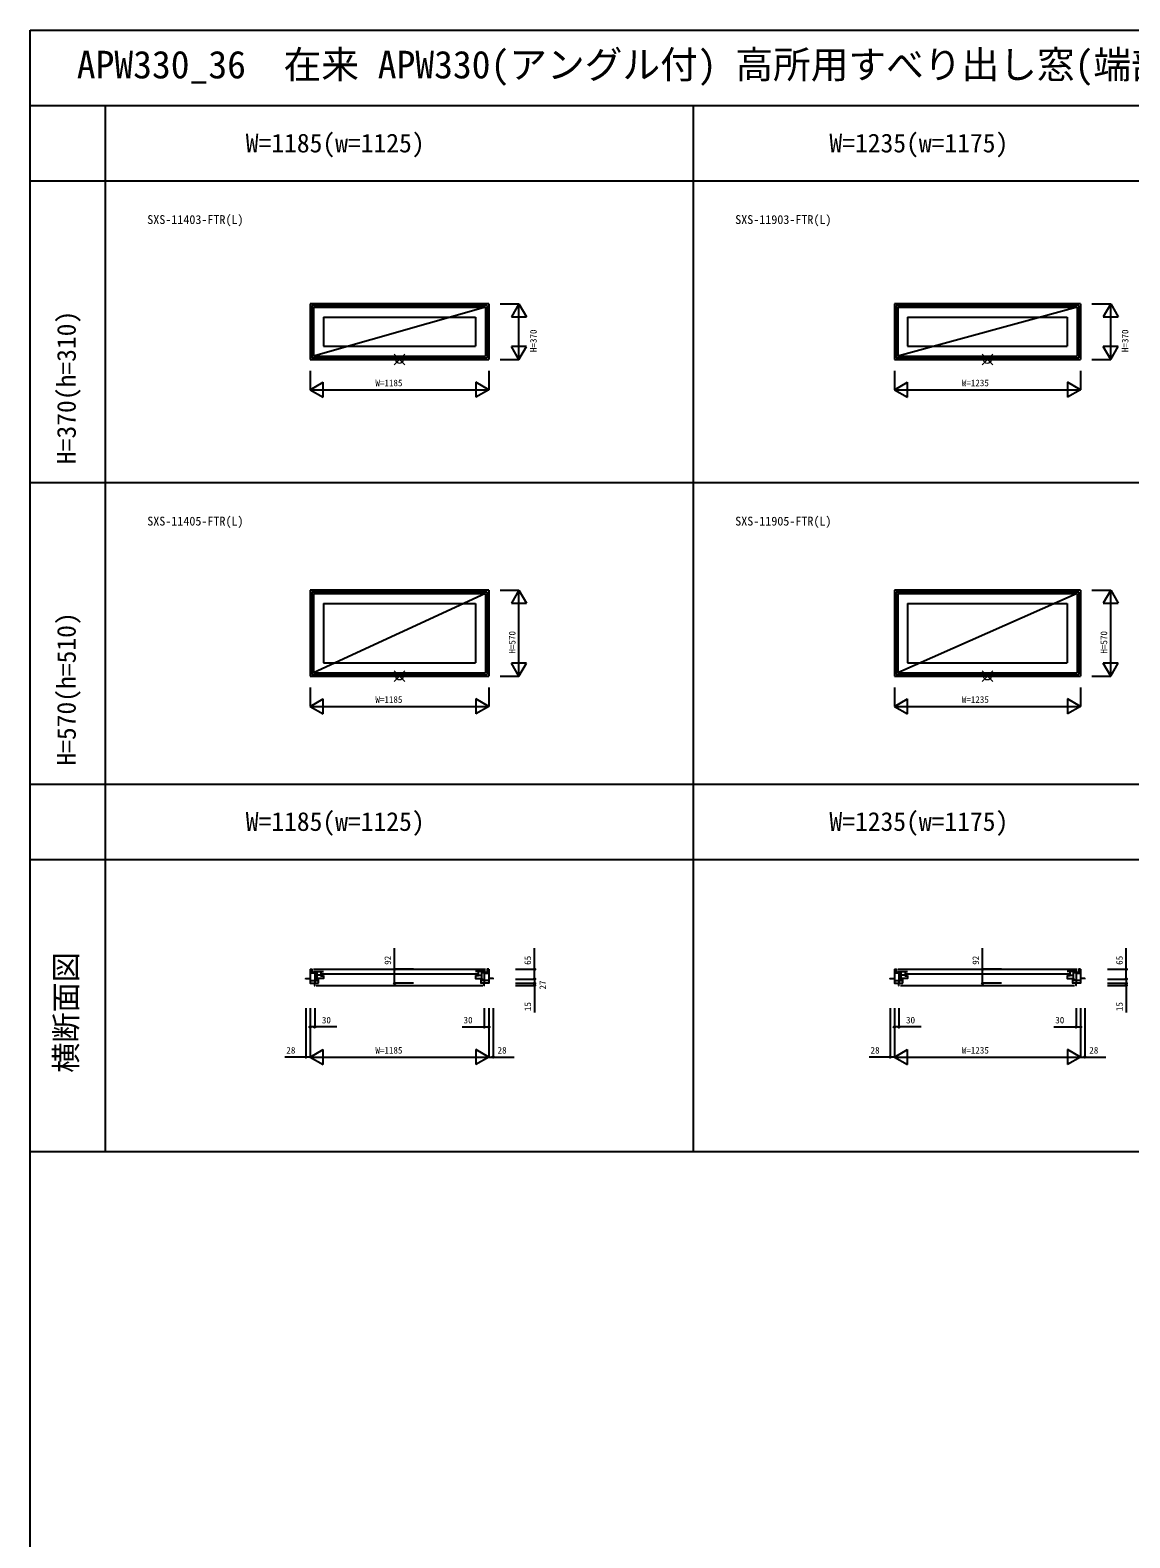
# Model space of a CAD drawing. Units: millimetres, scale not verified. Extents: x -13750 to 13750, y -10000 to 10000.
# Drawn here: x -13750 to -6456, y 0 to 10000 of the extents above; entities that cross this region are included whole.
import ezdxf
from ezdxf.enums import TextEntityAlignment as Align

# ---------------------------------------------------------------- set-up
doc = ezdxf.new("R2010")
doc.units = ezdxf.units.MM
doc.header["$LTSCALE"] = 50
for name, color, linetype in [('0-0_0', 3, 'Continuous'), ('0-1_YKK_A1', 4, 'Continuous'), ('0-2_YKK_B1', 4, 'Continuous'), ('0-4_YKK_F1', 7, 'Continuous'), ('0-6_YKK_N1', 2, 'Continuous')]:
    doc.layers.add(name, color=color, linetype=linetype)
doc.layers.add('0-5_YKK_IN', color=1, linetype='Continuous', lineweight=18)
doc.styles.add('ＭＳ ゴシック', font='')
doc.styles.get('ＭＳ ゴシック').set_extended_font_data('MS Gothic')

msp = doc.modelspace()

# ---------------------------------------------------------------- linework, layer by layer
at = {"layer": '0-1_YKK_A1'}
for p, q in [((-10707.8, 8185.5), (-11892.8, 8185.5)), ((-11892.8, 8185.5), (-11892.8, 7815.5)), ((-10719.8, 8173.5), (-11880.8, 8173.5)), ((-11880.8, 8173.5), (-11880.8, 7827.5)), ((-11870.8, 8163.5), (-10729.8, 8163.5)), ((-10729.8, 8163.5), (-11870.8, 7837.5)), ((-11870.8, 8163.5), (-11870.8, 7837.5)), ((-10729.8, 8163.5), (-10729.8, 7837.5)), ((-10719.8, 8173.5), (-10719.8, 7827.5)), ((-10707.8, 8185.5), (-10707.8, 7815.5)), ((-6782.8, 8185.5), (-8017.8, 8185.5)), ((-8017.8, 8185.5), (-8017.8, 7815.5)), ((-6794.8, 8173.5), (-8005.8, 8173.5)), ((-8005.8, 8173.5), (-8005.8, 7827.5)), ((-7995.8, 8163.5), (-6804.8, 8163.5)), ((-6804.8, 8163.5), (-7995.8, 7837.5)), ((-7995.8, 8163.5), (-7995.8, 7837.5)), ((-6804.8, 8163.5), (-6804.8, 7837.5)), ((-6794.8, 8173.5), (-6794.8, 7827.5)), ((-6782.8, 8185.5), (-6782.8, 7815.5)), ((-11804.8, 8097.5), (-10795.8, 8097.5)), ((-11804.8, 8097.5), (-11804.8, 7903.5)), ((-10795.8, 8097.5), (-10795.8, 7903.5)), ((-7929.8, 8097.5), (-6870.8, 8097.5)), ((-7929.8, 8097.5), (-7929.8, 7903.5)), ((-6870.8, 8097.5), (-6870.8, 7903.5)), ((-11804.8, 7903.5), (-10795.8, 7903.5)), ((-7929.8, 7903.5), (-6870.8, 7903.5)), ((-11892.8, 7815.5), (-10707.8, 7815.5)), ((-11880.8, 7827.5), (-10719.8, 7827.5)), ((-11870.8, 7837.5), (-10729.8, 7837.5)), ((-8017.8, 7815.5), (-6782.8, 7815.5)), ((-8005.8, 7827.5), (-6794.8, 7827.5)), ((-7995.8, 7837.5), (-6804.8, 7837.5)), ((-10707.8, 6285.5), (-11892.8, 6285.5)), ((-11892.8, 6285.5), (-11892.8, 5715.5)), ((-10719.8, 6273.5), (-11880.8, 6273.5)), ((-11880.8, 6273.5), (-11880.8, 5727.5)), ((-11870.8, 6263.5), (-10729.8, 6263.5)), ((-10729.8, 6263.5), (-11870.8, 5737.5)), ((-11870.8, 6263.5), (-11870.8, 5737.5)), ((-10729.8, 6263.5), (-10729.8, 5737.5)), ((-10719.8, 6273.5), (-10719.8, 5727.5)), ((-10707.8, 6285.5), (-10707.8, 5715.5)), ((-6782.8, 6285.5), (-8017.8, 6285.5)), ((-8017.8, 6285.5), (-8017.8, 5715.5)), ((-6794.8, 6273.5), (-8005.8, 6273.5)), ((-8005.8, 6273.5), (-8005.8, 5727.5)), ((-7995.8, 6263.5), (-6804.8, 6263.5)), ((-6804.8, 6263.5), (-7995.8, 5737.5)), ((-7995.8, 6263.5), (-7995.8, 5737.5)), ((-6804.8, 6263.5), (-6804.8, 5737.5)), ((-6794.8, 6273.5), (-6794.8, 5727.5)), ((-6782.8, 6285.5), (-6782.8, 5715.5)), ((-11804.8, 6197.5), (-10795.8, 6197.5)), ((-11804.8, 6197.5), (-11804.8, 5803.5)), ((-10795.8, 6197.5), (-10795.8, 5803.5)), ((-7929.8, 6197.5), (-6870.8, 6197.5)), ((-7929.8, 6197.5), (-7929.8, 5803.5)), ((-6870.8, 6197.5), (-6870.8, 5803.5)), ((-11804.8, 5803.5), (-10795.8, 5803.5)), ((-7929.8, 5803.5), (-6870.8, 5803.5)), ((-11892.8, 5715.5), (-10707.8, 5715.5)), ((-11880.8, 5727.5), (-10719.8, 5727.5)), ((-11870.8, 5737.5), (-10729.8, 5737.5)), ((-8017.8, 5715.5), (-6782.8, 5715.5)), ((-8005.8, 5727.5), (-6794.8, 5727.5)), ((-7995.8, 5737.5), (-6804.8, 5737.5))]:
    msp.add_line(p, q, dxfattribs=at)
at = {"layer": '0-2_YKK_B1'}
for p, q in [((-11862.8, 3745.75), (-11892.8, 3745.75)), ((-11870.8, 3771.25), (-10729.8, 3771.25)), ((-11870.8, 3757.75), (-11804.8, 3757.75)), ((-11862.8, 3745.75), (-11862.8, 3679.25)), ((-11821.8, 3731.55), (-11846.8, 3731.55)), ((-11817.8, 3740.75), (-10782.8, 3740.75)), ((-10729.8, 3757.75), (-10795.8, 3757.75)), ((-10778.8, 3731.55), (-10753.8, 3731.55)), ((-10737.8, 3745.75), (-10707.8, 3745.75)), ((-10737.8, 3745.75), (-10737.8, 3679.25)), ((-7987.8, 3745.75), (-8017.8, 3745.75)), ((-7995.8, 3771.25), (-6804.8, 3771.25)), ((-7995.8, 3757.75), (-7929.8, 3757.75)), ((-7987.8, 3745.75), (-7987.8, 3679.25)), ((-7946.8, 3731.55), (-7971.8, 3731.55)), ((-7942.8, 3740.75), (-6857.8, 3740.75)), ((-6804.8, 3757.75), (-6870.8, 3757.75)), ((-6853.8, 3731.55), (-6828.8, 3731.55)), ((-6812.8, 3745.75), (-6782.8, 3745.75)), ((-6812.8, 3745.75), (-6812.8, 3679.25)), ((-11892.8, 3697.65), (-11838.8, 3697.65)), ((-11852.8, 3664.25), (-10747.8, 3664.25)), ((-10707.8, 3697.65), (-10761.8, 3697.65)), ((-8017.8, 3697.65), (-7963.8, 3697.65)), ((-7977.8, 3664.25), (-6822.8, 3664.25)), ((-6782.8, 3697.65), (-6836.8, 3697.65))]:
    msp.add_line(p, q, dxfattribs=at)
for points in [[(-11920.8, 3706.25), (-11920.8, 3709.35), (-11892.8, 3709.35)], [(-11892.8, 3771.25), (-11892.8, 3679.25), (-11836.8, 3679.25)], [(-11892.8, 3771.25), (-11880.8, 3771.25), (-11879.46, 3745.75)], [(-11870.8, 3757.75), (-11870.8, 3748.75), (-11846.8, 3748.75)], [(-11846.6, 3705.75), (-11850.2, 3705.75), (-11850.2, 3697.65)], [(-11804.8, 3729.75), (-11804.8, 3709.75), (-11846.8, 3709.75), (-11846.8, 3757.75)], [(-11843.1, 3705.75), (-11838.8, 3705.75), (-11838.8, 3679.25)], [(-11821.8, 3757.75), (-11821.8, 3728.75), (-11804.8, 3728.75)], [(-10795.8, 3729.75), (-10795.8, 3709.75), (-10753.8, 3709.75), (-10753.8, 3757.75)], [(-10778.8, 3757.75), (-10778.8, 3728.75), (-10795.8, 3728.75)], [(-10707.8, 3771.25), (-10707.8, 3679.25), (-10763.8, 3679.25)], [(-10757.5, 3705.75), (-10761.8, 3705.75), (-10761.8, 3679.25)], [(-10754, 3705.75), (-10750.4, 3705.75), (-10750.4, 3697.65)], [(-10729.8, 3757.75), (-10729.8, 3748.75), (-10753.8, 3748.75)], [(-10707.8, 3771.25), (-10719.8, 3771.25), (-10721.14, 3745.75)], [(-10679.8, 3706.25), (-10679.8, 3709.35), (-10707.8, 3709.35)], [(-8045.8, 3706.25), (-8045.8, 3709.35), (-8017.8, 3709.35)], [(-8017.8, 3771.25), (-8017.8, 3679.25), (-7961.8, 3679.25)], [(-8017.8, 3771.25), (-8005.8, 3771.25), (-8004.46, 3745.75)], [(-7995.8, 3757.75), (-7995.8, 3748.75), (-7971.8, 3748.75)], [(-7971.6, 3705.75), (-7975.2, 3705.75), (-7975.2, 3697.65)], [(-7929.8, 3729.75), (-7929.8, 3709.75), (-7971.8, 3709.75), (-7971.8, 3757.75)], [(-7968.1, 3705.75), (-7963.8, 3705.75), (-7963.8, 3679.25)], [(-7946.8, 3757.75), (-7946.8, 3728.75), (-7929.8, 3728.75)], [(-6870.8, 3729.75), (-6870.8, 3709.75), (-6828.8, 3709.75), (-6828.8, 3757.75)], [(-6853.8, 3757.75), (-6853.8, 3728.75), (-6870.8, 3728.75)], [(-6782.8, 3771.25), (-6782.8, 3679.25), (-6838.8, 3679.25)], [(-6832.5, 3705.75), (-6836.8, 3705.75), (-6836.8, 3679.25)], [(-6829, 3705.75), (-6825.4, 3705.75), (-6825.4, 3697.65)], [(-6804.8, 3757.75), (-6804.8, 3748.75), (-6828.8, 3748.75)], [(-6782.8, 3771.25), (-6794.8, 3771.25), (-6796.14, 3745.75)], [(-6754.8, 3706.25), (-6754.8, 3709.35), (-6782.8, 3709.35)], [(-11865.3, 3664.25), (-11862.8, 3664.25), (-11862.8, 3679.25)], [(-10735.3, 3664.25), (-10737.8, 3664.25), (-10737.8, 3679.25)], [(-7990.3, 3664.25), (-7987.8, 3664.25), (-7987.8, 3679.25)], [(-6810.3, 3664.25), (-6812.8, 3664.25), (-6812.8, 3679.25)]]:
    msp.add_lwpolyline(points, dxfattribs=at)
at = {"layer": '0-4_YKK_F1'}
for p, q in [((-13750.3, 10000.5), (13749.7, 10000.5)), ((-13750.3, -9999.5), (-13750.3, 10000.5)), ((-13750.3, 9500.5), (5449.7, 9500.5)), ((-13250.3, 2563), (-13250.3, 9500.5)), ((-9350.3, 2563), (-9350.3, 9500.5)), ((-13750.3, 9000.5), (5449.7, 9000.5)), ((-13750.3, 7000.5), (5449.7, 7000.5)), ((-13750.3, 5000.5), (5449.7, 5000.5)), ((-13750.3, 4500.5), (5449.7, 4500.5)), ((-13750.3, 2563), (5449.7, 2563))]:
    msp.add_line(p, q, dxfattribs=at)
at = {"layer": '0-5_YKK_IN'}
for p, q in [((-11264.94, 7850.86), (-11335.66, 7780.14)), ((-11264.94, 7780.14), (-11335.66, 7850.86)), ((-7364.94, 7850.86), (-7435.66, 7780.14)), ((-7364.94, 7780.14), (-7435.66, 7850.86)), ((-11264.94, 5750.86), (-11335.66, 5680.14)), ((-11264.94, 5680.14), (-11335.66, 5750.86)), ((-7364.94, 5750.86), (-7435.66, 5680.14)), ((-7364.94, 5680.14), (-7435.66, 5750.86))]:
    msp.add_line(p, q, dxfattribs=at)
for centre in [(-11300.3, 7815.5), (-7400.3, 7815.5), (-11300.3, 5715.5), (-7400.3, 5715.5)]:
    msp.add_circle(centre, 25, dxfattribs=at)
at = {"layer": '0-6_YKK_N1'}
for p, q in [((-10632.8, 8185.5), (-10507.8, 8185.5)), ((-10507.8, 8185.5), (-10557.8, 8098.9)), ((-10507.8, 7815.5), (-10507.8, 8185.5)), ((-10507.8, 8185.5), (-10457.8, 8098.9)), ((-6707.8, 8185.5), (-6582.8, 8185.5)), ((-6582.8, 8185.5), (-6632.8, 8098.9)), ((-6582.8, 7815.5), (-6582.8, 8185.5)), ((-6582.8, 8185.5), (-6532.8, 8098.9)), ((-10557.8, 8098.9), (-10457.8, 8098.9)), ((-6632.8, 8098.9), (-6532.8, 8098.9)), ((-10507.8, 7815.5), (-10557.8, 7902.1)), ((-10457.8, 7902.1), (-10557.8, 7902.1)), ((-10507.8, 7815.5), (-10457.8, 7902.1)), ((-6582.8, 7815.5), (-6632.8, 7902.1)), ((-6532.8, 7902.1), (-6632.8, 7902.1)), ((-6582.8, 7815.5), (-6532.8, 7902.1)), ((-10632.8, 7815.5), (-10507.8, 7815.5)), ((-6707.8, 7815.5), (-6582.8, 7815.5)), ((-11892.8, 7740.5), (-11892.8, 7615.5)), ((-10707.8, 7740.5), (-10707.8, 7615.5)), ((-8017.8, 7740.5), (-8017.8, 7615.5)), ((-6782.8, 7740.5), (-6782.8, 7615.5)), ((-11892.8, 7615.5), (-11806.2, 7665.5)), ((-11892.8, 7615.5), (-10707.8, 7615.5)), ((-11892.8, 7615.5), (-11806.2, 7565.5)), ((-11806.2, 7565.5), (-11806.2, 7665.5)), ((-10707.8, 7615.5), (-10794.4, 7665.5)), ((-10794.4, 7665.5), (-10794.4, 7565.5)), ((-10707.8, 7615.5), (-10794.4, 7565.5)), ((-8017.8, 7615.5), (-7931.2, 7665.5)), ((-8017.8, 7615.5), (-6782.8, 7615.5)), ((-8017.8, 7615.5), (-7931.2, 7565.5)), ((-7931.2, 7565.5), (-7931.2, 7665.5)), ((-6782.8, 7615.5), (-6869.4, 7665.5)), ((-6869.4, 7665.5), (-6869.4, 7565.5)), ((-6782.8, 7615.5), (-6869.4, 7565.5)), ((-10632.8, 6285.5), (-10507.8, 6285.5)), ((-10507.8, 6285.5), (-10557.8, 6198.9)), ((-10507.8, 5715.5), (-10507.8, 6285.5)), ((-10507.8, 6285.5), (-10457.8, 6198.9)), ((-6707.8, 6285.5), (-6582.8, 6285.5)), ((-6582.8, 6285.5), (-6632.8, 6198.9)), ((-6582.8, 5715.5), (-6582.8, 6285.5)), ((-6582.8, 6285.5), (-6532.8, 6198.9)), ((-10557.8, 6198.9), (-10457.8, 6198.9)), ((-6632.8, 6198.9), (-6532.8, 6198.9)), ((-10507.8, 5715.5), (-10557.8, 5802.1)), ((-10457.8, 5802.1), (-10557.8, 5802.1)), ((-10507.8, 5715.5), (-10457.8, 5802.1)), ((-6582.8, 5715.5), (-6632.8, 5802.1)), ((-6532.8, 5802.1), (-6632.8, 5802.1)), ((-6582.8, 5715.5), (-6532.8, 5802.1)), ((-10632.8, 5715.5), (-10507.8, 5715.5)), ((-6707.8, 5715.5), (-6582.8, 5715.5)), ((-11892.8, 5640.5), (-11892.8, 5515.5)), ((-10707.8, 5640.5), (-10707.8, 5515.5)), ((-8017.8, 5640.5), (-8017.8, 5515.5)), ((-6782.8, 5640.5), (-6782.8, 5515.5)), ((-11892.8, 5515.5), (-11806.2, 5565.5)), ((-11892.8, 5515.5), (-10707.8, 5515.5)), ((-11892.8, 5515.5), (-11806.2, 5465.5)), ((-11806.2, 5465.5), (-11806.2, 5565.5)), ((-10707.8, 5515.5), (-10794.4, 5565.5)), ((-10794.4, 5565.5), (-10794.4, 5465.5)), ((-10707.8, 5515.5), (-10794.4, 5465.5)), ((-8017.8, 5515.5), (-7931.2, 5565.5)), ((-8017.8, 5515.5), (-6782.8, 5515.5)), ((-8017.8, 5515.5), (-7931.2, 5465.5)), ((-7931.2, 5465.5), (-7931.2, 5565.5)), ((-6782.8, 5515.5), (-6869.4, 5565.5)), ((-6869.4, 5565.5), (-6869.4, 5465.5)), ((-6782.8, 5515.5), (-6869.4, 5465.5)), ((-11207.84, 3771.25), (-11332.84, 3771.25)), ((-10529.8, 3771.25), (-10404.8, 3771.25)), ((-10404.8, 3706.25), (-10404.8, 3679.25)), ((-7307.84, 3771.25), (-7432.84, 3771.25)), ((-6604.8, 3771.25), (-6479.8, 3771.25)), ((-6479.8, 3706.25), (-6479.8, 3679.25)), ((-10529.8, 3679.25), (-10404.8, 3679.25)), ((-10404.8, 3679.25), (-10404.8, 3664.25)), ((-6604.8, 3679.25), (-6479.8, 3679.25)), ((-6479.8, 3679.25), (-6479.8, 3664.25)), ((-11920.8, 3514.25), (-11920.8, 3189.25)), ((-11892.8, 3514.25), (-11892.8, 3189.25)), ((-10707.8, 3514.25), (-10707.8, 3189.25)), ((-10679.8, 3514.25), (-10679.8, 3189.25)), ((-8045.8, 3514.25), (-8045.8, 3189.25)), ((-8017.8, 3514.25), (-8017.8, 3189.25)), ((-6782.8, 3514.25), (-6782.8, 3189.25)), ((-6754.8, 3514.25), (-6754.8, 3189.25)), ((-11715.23, 3389.25), (-11862.8, 3389.25)), ((-10885.37, 3389.25), (-10737.8, 3389.25)), ((-7840.23, 3389.25), (-7987.8, 3389.25)), ((-6960.37, 3389.25), (-6812.8, 3389.25)), ((-11892.8, 3189.25), (-11806.2, 3239.25)), ((-11806.2, 3139.25), (-11806.2, 3239.25)), ((-10707.8, 3189.25), (-10794.4, 3239.25)), ((-10794.4, 3239.25), (-10794.4, 3139.25)), ((-8017.8, 3189.25), (-7931.2, 3239.25)), ((-7931.2, 3139.25), (-7931.2, 3239.25)), ((-6782.8, 3189.25), (-6869.4, 3239.25)), ((-6869.4, 3239.25), (-6869.4, 3139.25)), ((-11892.8, 3189.25), (-10707.8, 3189.25)), ((-11892.8, 3189.25), (-11806.2, 3139.25)), ((-10707.8, 3189.25), (-10794.4, 3139.25)), ((-8017.8, 3189.25), (-6782.8, 3189.25)), ((-8017.8, 3189.25), (-7931.2, 3139.25)), ((-6782.8, 3189.25), (-6869.4, 3139.25))]:
    msp.add_line(p, q, dxfattribs=at)
for points in [[(-11207.84, 3679.25), (-11332.84, 3679.25), (-11332.84, 3771.25), (-11332.84, 3911.25)], [(-10529.8, 3706.25), (-10404.8, 3706.25), (-10404.8, 3771.25), (-10404.8, 3911.25)], [(-7307.84, 3679.25), (-7432.84, 3679.25), (-7432.84, 3771.25), (-7432.84, 3911.25)], [(-6604.8, 3706.25), (-6479.8, 3706.25), (-6479.8, 3771.25), (-6479.8, 3911.25)], [(-10529.8, 3664.25), (-10404.8, 3664.25), (-10404.8, 3484.25)], [(-6604.8, 3664.25), (-6479.8, 3664.25), (-6479.8, 3484.25)], [(-11862.8, 3514.25), (-11862.8, 3389.25), (-11892.8, 3389.25)], [(-10737.8, 3514.25), (-10737.8, 3389.25), (-10707.8, 3389.25)], [(-7987.8, 3514.25), (-7987.8, 3389.25), (-8017.8, 3389.25)], [(-6812.8, 3514.25), (-6812.8, 3389.25), (-6782.8, 3389.25)], [(-11892.8, 3189.25), (-11920.8, 3189.25), (-12060.8, 3189.25)], [(-10707.8, 3189.25), (-10679.8, 3189.25), (-10539.8, 3189.25)], [(-8017.8, 3189.25), (-8045.8, 3189.25), (-8185.8, 3189.25)], [(-6782.8, 3189.25), (-6754.8, 3189.25), (-6614.8, 3189.25)]]:
    msp.add_lwpolyline(points, dxfattribs=at)
for centre in [(-11332.84, 3771.25), (-10404.8, 3771.25), (-10404.8, 3706.25), (-7432.84, 3771.25), (-6479.8, 3771.25), (-6479.8, 3706.25), (-11332.84, 3679.25), (-10404.8, 3679.25), (-10404.8, 3664.25), (-7432.84, 3679.25), (-6479.8, 3679.25), (-6479.8, 3664.25), (-11892.8, 3389.25), (-11862.8, 3389.25), (-10737.8, 3389.25), (-10707.8, 3389.25), (-8017.8, 3389.25), (-7987.8, 3389.25), (-6812.8, 3389.25), (-6782.8, 3389.25), (-11920.8, 3189.25), (-10679.8, 3189.25), (-8045.8, 3189.25), (-6754.8, 3189.25)]:
    msp.add_circle(centre, 5, dxfattribs=at)

# ---------------------------------------------------------------- texts
at = {"layer": '0-0_0', "color": 7, "style": 'ＭＳ ゴシック'}
for s, height, p in [('APW330_36  在来 APW330(アングル付) 高所用すべり出し窓(端部操作仕様)\u3000w114～165', 183.3, (-13441.07, 9625.5)), ('SXS-11403-FTR(L)', 58.65, (-12973.37, 8697.28)), ('SXS-11903-FTR(L)', 58.65, (-9073.37, 8697.28)), ('SXS-11405-FTR(L)', 58.65, (-12973.37, 6697.28)), ('SXS-11905-FTR(L)', 58.65, (-9073.37, 6697.28))]:
    msp.add_text(s, height=height, dxfattribs=at).set_placement(p, align=Align.BOTTOM_LEFT)
at = {"layer": '0-0_0', "style": 'ＭＳ ゴシック'}
for s, p in [('W=1185(w=1125)', (-12320.3, 9152.13)), ('W=1235(w=1175)', (-8448.63, 9152.13)), ('W=1185(w=1125)', (-12320.3, 4652.13)), ('W=1235(w=1175)', (-8448.63, 4652.13))]:
    msp.add_text(s, height=124.6, dxfattribs=at).set_placement(p, align=Align.BOTTOM_LEFT)
for s, height, p in [('H=370(h=310)', 124.6, (-13410.35, 7122.17)), ('H=570(h=510)', 124.6, (-13410.35, 5122.17)), ('横断面図', 146.6, (-13395.35, 3085.08))]:
    msp.add_text(s, height=height, rotation=90, dxfattribs=at).set_placement(p, align=Align.BOTTOM_LEFT)
at = {"layer": '0-6_YKK_N1', "style": 'ＭＳ ゴシック'}
for s, p in [('H=370', (-10377.08, 7865.5)), ('H=370', (-6452.08, 7865.5)), ('H=570', (-10517.8, 5865.5)), ('H=570', (-6592.8, 5865.5)), ('92', (-11342.84, 3801.25)), ('65', (-10414.8, 3801.25)), ('92', (-7442.84, 3801.25)), ('65', (-6489.8, 3801.25)), ('27', (-10315.21, 3637.39)), ('15', (-10414.8, 3494.25)), ('15', (-6489.8, 3494.25))]:
    msp.add_text(s, height=43.99, rotation=90, dxfattribs=at).set_placement(p, align=Align.BOTTOM_LEFT)
for s, p in [('W=1185', (-11460.3, 7625.5)), ('W=1235', (-7570.3, 7625.5)), ('W=1185', (-11460.3, 5525.5)), ('W=1235', (-7570.3, 5525.5)), ('30', (-11815.23, 3399.25)), ('30', (-10875.37, 3399.25)), ('30', (-7940.23, 3399.25)), ('30', (-6950.37, 3399.25)), ('28', (-12050.8, 3199.25)), ('W=1185', (-11460.3, 3199.25)), ('28', (-10649.8, 3199.25)), ('28', (-8175.8, 3199.25)), ('W=1235', (-7570.3, 3199.25)), ('28', (-6724.8, 3199.25))]:
    msp.add_text(s, height=43.99, dxfattribs=at).set_placement(p, align=Align.BOTTOM_LEFT)

doc.saveas('drawing.dxf')
